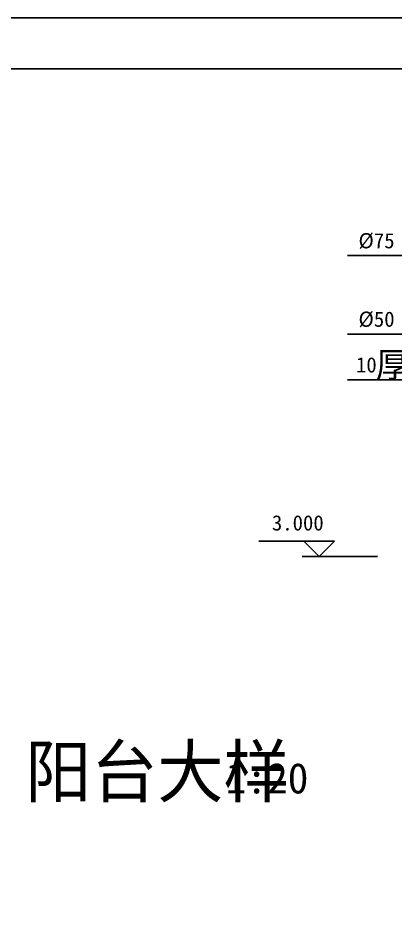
# Model space of a CAD drawing. Header units: metres. Extents: x 2560 to 14440, y -4690 to 3710.
# Drawn here: x 10052 to 11537, y 174 to 3710 of the extents above; entities that cross this region are included whole.
import ezdxf

# ---------------------------------------------------------------- set-up
doc = ezdxf.new("R2010")
doc.units = ezdxf.units.M
for name, color, linetype in [('LM', 141, 'Continuous'), ('PUB_DIM', 3, 'Continuous'), ('PUB_TEXT', 7, 'Continuous'), ('PUB_TITLE', 4, 'Continuous')]:
    doc.layers.add(name, color=color, linetype=linetype)

msp = doc.modelspace()

# ---------------------------------------------------------------- linework, layer by layer
at = {"layer": 'LM'}
for points in [[(11350.13, 2774.64), (11854.85, 2774.64), (11960.84, 2604.85)], [(11350.13, 2465.65), (11854.85, 2465.65), (11945.11, 2321.06)], [(11350.13, 2285.71), (11854.85, 2285.71), (11970.52, 2109.88)]]:
    msp.add_lwpolyline(points, dxfattribs=at)
at = {"layer": 'PUB_DIM'}
for p, q in [((11001.05, 1650), (11298.19, 1650)), ((11178.19, 1650), (11298.19, 1650)), ((11238.19, 1590), (11178.19, 1650)), ((11298.19, 1650), (11238.19, 1590)), ((11170.9, 1590), (11468.04, 1590))]:
    msp.add_line(p, q, dxfattribs=at)
at = {"layer": 'PUB_TITLE'}
for points in [[(2560, -4690), (2560, 3710), (14440, 3710), (14440, -4690)], [(3060, -4490), (14240, -4490), (14240, 3510), (3060, 3510)]]:
    msp.add_lwpolyline(points, close=True, dxfattribs=at)

# ---------------------------------------------------------------- texts
at = {"layer": 'PUB_DIM'}
for s, height, p in [('%%c75', 60, (11393.29, 2803.07)), ('%%c50', 60, (11393.29, 2494.07)), ('10', 60, (11383.52, 2314.13)), ('3.000', 60, (11052.22, 1692)), ('1:20', 120, (10869.57, 656.73))]:
    msp.add_text(s, height=height, dxfattribs=at).set_placement(p)
at = {"layer": 'PUB_TEXT'}
for s, height, p in [('厚钢化玻璃', 100, (11462.08, 2295.41)), ('阳台大样', 200, (10081.22, 643.06))]:
    msp.add_text(s, height=height, dxfattribs=at).set_placement(p)

doc.saveas('drawing.dxf')
